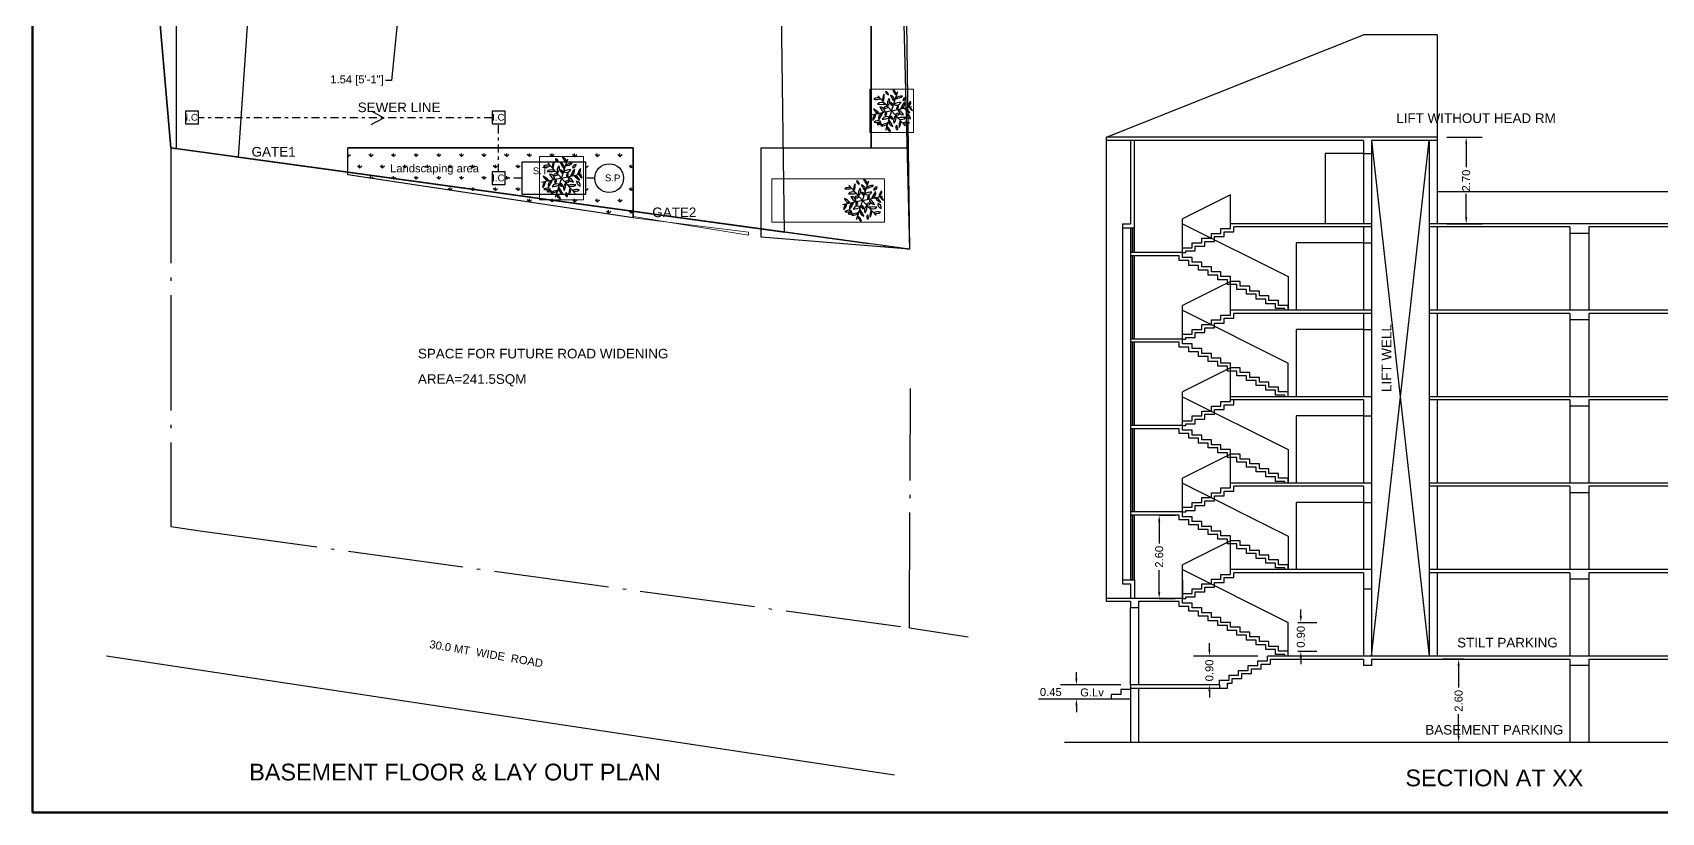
# Model space of a CAD drawing. Header units: metres. Extents: x 1218 to 1385, y 326 to 504.
# Drawn here: x 1217.9 to 1268.8, y 418.8 to 443.2 of the extents above; entities that cross this region are included whole.
import ezdxf

# ---------------------------------------------------------------- set-up
doc = ezdxf.new("R2010")
doc.units = ezdxf.units.M
doc.header["$MEASUREMENT"] = 0
for name, pattern in [('ACAD_ISO04W100', [30, 24, -3, 0, -3]), ('CONTINULUS', [0]), ('DASHDOT2', [0.5, 0.25, -0.125, 0, -0.125]), ('DASHED', [0])]:
    doc.linetypes.add(name, pattern=pattern)
for name, color, linetype, lineweight in [('BLK_1_FLR_-1_BLDG_FOOTPRINT', 1, 'DASHED', 9), ('BLK_1_STAIR_HEADROOM', 7, 'Continuous', 0), ('FUR', 32, 'Continuous', 15), ('PLANTATION_TREECOVER', 7, 'Continuous', 0), ('PLOT_BOUNDARY', 3, 'Continuous', 30), ('wall', 92, 'Continuous', 50), ('win', 40, 'Continuous', 20)]:
    doc.layers.add(name, color=color, linetype=linetype, lineweight=lineweight)
doc.layers.add('BLK_1_FLR_-1_STAIR_2_FLIGHT_1', color=7, linetype='Continuous', lineweight=0, true_color=0xffffff)
doc.layers.add('BLK_1_LVL_0_FRONT_SETBACK', color=2, linetype='Continuous', plot=False)
for name, color, linetype in [('BLK_1_PARAPET_HT', 3, 'Continuous'), ('BLK_1_PLANTATION_GREENSTRIP', 7, 'Continuous'), ('Boundary', 14, 'Continuous'), ('Legend', 7, 'Continuous'), ('ROAD', 253, 'Continuous'), ('Text', 7, 'Continuous'), ('TREE', 94, 'Continuous')]:
    doc.layers.add(name, color=color, linetype=linetype)
doc.styles.add('PreDCRFont', font='arial.ttf', dxfattribs={"height": 0.25})
doc.styles.add('style2', font='arial.ttf', dxfattribs={"height": 0.25})
doc.dimstyles.new('Copy of Standard2', dxfattribs={"dimtxt": 0.25, "dimasz": 0.2, "dimexe": 0.5, "dimexo": 0.3, "dimgap": 0.09, "dimtad": 0, "dimtoh": 1, "dimzin": 0, "dimdsep": 46, "dimtxsty": 'PreDCRFont', "dimcen": 0.025, "dimdle": 0.1, "dimadec": 0, "dimazin": 0, "dimtfac": 1, "dimtofl": 0, "dimtmove": 2, "dimatfit": 3, "dimfxl": 0.18, "dimtolj": 1, "dimtzin": 0, "dimarcsym": 0})
doc.dimstyles.get("Standard").update_dxf_attribs({"dimtxt": 0.25, "dimasz": 0.35, "dimexe": 0.35, "dimexo": 0.35, "dimgap": 0.09, "dimtad": 0, "dimtoh": 1, "dimzin": 0, "dimdsep": 46, "dimtxsty": 'style2', "dimcen": 0.09, "dimadec": 0, "dimazin": 0, "dimtfac": 1, "dimtofl": 0, "dimtmove": 1, "dimatfit": 3, "dimfxl": 0.18, "dimtolj": 1, "dimtzin": 0, "dimarcsym": 0})

# ---------------------------------------------------------------- blocks, each defined once
blk = doc.blocks.new('*D25')
at = {"layer": 'Defpoints', "color": 0, "linetype": 'Continuous', "transparency": 16777216}
for p in [(1261.76, 439.902), (1261.76, 437.202), (1262.667, 437.202)]:
    blk.add_point(p, dxfattribs=at)
at = {"layer": 'Text', "color": 0, "linetype": 'Continuous', "lineweight": -2, "transparency": 16777216}
for p, q in [((1262.06, 439.902), (1263.167, 439.902)), ((1262.667, 439.702), (1262.667, 438.968)), ((1262.667, 437.402), (1262.667, 438.136)), ((1262.06, 437.202), (1263.167, 437.202))]:
    blk.add_line(p, q, dxfattribs=at)
at = {"layer": 'Text', "color": 0, "linetype": 'Continuous', "transparency": 16777216}
for points in [[(1262.634, 439.702), (1262.7, 439.702), (1262.667, 439.902)], [(1262.634, 437.402), (1262.7, 437.402), (1262.667, 437.202)]]:
    blk.add_solid(points, dxfattribs=at)
at = {"layer": 'Text', "color": 0, "linetype": 'Continuous', "transparency": 16777216, "insert": (1262.667, 438.552), "char_height": 0.25, "attachment_point": 5, "rotation": 90, "style": 'PreDCRFont'}
blk.add_mtext('\\A1;2.70', dxfattribs=at)
blk = doc.blocks.new('*D38')
at = {"layer": 'Defpoints', "color": 0, "linetype": 'Continuous', "transparency": 16777216}
for p in [(1252.182, 422.802), (1250.493, 422.352), (1252.182, 422.352)]:
    blk.add_point(p, dxfattribs=at)
at = {"layer": 'Text', "color": 0, "linetype": 'Continuous', "lineweight": -2, "transparency": 16777216}
for p, q in [((1251.882, 422.802), (1249.993, 422.802)), ((1250.493, 423.002), (1250.493, 423.202)), ((1251.882, 422.352), (1249.993, 422.352)), ((1250.493, 422.152), (1250.493, 421.952))]:
    blk.add_line(p, q, dxfattribs=at)
at = {"layer": 'Text', "color": 0, "linetype": 'Continuous', "transparency": 16777216}
for points in [[(1250.46, 423.002), (1250.526, 423.002), (1250.493, 422.802)], [(1250.46, 422.152), (1250.526, 422.152), (1250.493, 422.352)]]:
    blk.add_solid(points, dxfattribs=at)
at = {"layer": 'Text', "color": 0, "linetype": 'Continuous', "transparency": 16777216, "insert": (1249.693, 422.577), "char_height": 0.25, "attachment_point": 5, "style": 'PreDCRFont'}
blk.add_mtext('\\A1;0.45', dxfattribs=at)
blk = doc.blocks.new('*D39')
at = {"layer": 'Defpoints', "color": 0, "linetype": 'Continuous', "transparency": 16777216}
for p in [(1254.647, 423.702), (1256.46, 423.702), (1254.96, 422.802)]:
    blk.add_point(p, dxfattribs=at)
at = {"layer": 'Text', "color": 0, "linetype": 'Continuous', "lineweight": -2, "transparency": 16777216}
for p, q in [((1254.647, 423.902), (1254.647, 424.102)), ((1256.16, 423.702), (1254.147, 423.702)), ((1254.66, 422.802), (1254.147, 422.802)), ((1254.647, 422.602), (1254.647, 422.402))]:
    blk.add_line(p, q, dxfattribs=at)
at = {"layer": 'Text', "color": 0, "linetype": 'Continuous', "transparency": 16777216}
for points in [[(1254.614, 423.902), (1254.681, 423.902), (1254.647, 423.702)], [(1254.614, 422.602), (1254.681, 422.602), (1254.647, 422.802)]]:
    blk.add_solid(points, dxfattribs=at)
at = {"layer": 'Text', "color": 0, "linetype": 'Continuous', "transparency": 16777216, "insert": (1254.647, 423.252), "char_height": 0.25, "attachment_point": 5, "rotation": 90, "style": 'PreDCRFont'}
blk.add_mtext('\\A1;0.90', dxfattribs=at)
blk = doc.blocks.new('*D131')
at = {"layer": 'BLK_1_FLR_-1_BLDG_FOOTPRINT', "color": 0, "linetype": 'CONTINULUS', "lineweight": -2, "ltscale": 0.05, "transparency": 16777216}
for p, q in [((1262.58, 423.602), (1261.93, 423.602)), ((1262.43, 423.402), (1262.43, 422.718)), ((1262.43, 421.202), (1262.43, 421.886)), ((1262.58, 421.002), (1261.93, 421.002))]:
    blk.add_line(p, q, dxfattribs=at)
at = {"layer": 'BLK_1_FLR_-1_BLDG_FOOTPRINT', "color": 0, "linetype": 'CONTINULUS', "ltscale": 0.05, "transparency": 16777216}
for points in [[(1262.397, 423.402), (1262.463, 423.402), (1262.43, 423.602)], [(1262.397, 421.202), (1262.463, 421.202), (1262.43, 421.002)]]:
    blk.add_solid(points, dxfattribs=at)
at = {"layer": 'Defpoints', "color": 0, "linetype": 'CONTINULUS', "ltscale": 0.05, "transparency": 16777216}
for p in [(1262.43, 423.602), (1262.906, 423.602), (1262.906, 421.002)]:
    blk.add_point(p, dxfattribs=at)
at = {"layer": 'BLK_1_FLR_-1_BLDG_FOOTPRINT', "color": 0, "linetype": 'CONTINULUS', "ltscale": 0.05, "transparency": 16777216, "insert": (1262.43, 422.302), "char_height": 0.25, "attachment_point": 5, "rotation": 90, "style": 'PreDCRFont'}
blk.add_mtext('\\A1;2.60', dxfattribs=at)
blk = doc.blocks.new('*D163')
at = {"layer": 'BLK_1_STAIR_HEADROOM', "color": 0, "linetype": 'Continuous', "lineweight": -2, "transparency": 16777216}
for p, q in [((1253.079, 428.102), (1253.579, 428.102)), ((1253.079, 427.902), (1253.079, 427.218)), ((1253.079, 425.702), (1253.079, 426.386)), ((1253.079, 425.502), (1253.579, 425.502))]:
    blk.add_line(p, q, dxfattribs=at)
at = {"layer": 'BLK_1_STAIR_HEADROOM', "color": 0, "linetype": 'Continuous', "transparency": 16777216}
for points in [[(1253.045, 427.902), (1253.112, 427.902), (1253.079, 428.102)], [(1253.045, 425.702), (1253.112, 425.702), (1253.079, 425.502)]]:
    blk.add_solid(points, dxfattribs=at)
at = {"layer": 'Defpoints', "color": 0, "linetype": 'Continuous', "transparency": 16777216}
for p in [(1252.819, 428.102), (1253.079, 428.102), (1252.819, 425.502)]:
    blk.add_point(p, dxfattribs=at)
at = {"layer": 'BLK_1_STAIR_HEADROOM', "color": 0, "linetype": 'Continuous', "transparency": 16777216, "insert": (1253.079, 426.802), "char_height": 0.25, "attachment_point": 5, "rotation": 90, "style": 'PreDCRFont'}
blk.add_mtext('\\A1;2.60', dxfattribs=at)
blk = doc.blocks.new('*D164')
at = {"layer": 'BLK_1_PARAPET_HT', "color": 0, "linetype": 'Continuous', "lineweight": -2, "transparency": 16777216}
for p, q in [((1257.502, 424.952), (1257.502, 425.152)), ((1257.407, 424.752), (1258.002, 424.752)), ((1257.407, 423.852), (1258.002, 423.852)), ((1257.502, 423.652), (1257.502, 423.452))]:
    blk.add_line(p, q, dxfattribs=at)
at = {"layer": 'BLK_1_PARAPET_HT', "color": 0, "linetype": 'Continuous', "transparency": 16777216}
for points in [[(1257.468, 424.952), (1257.535, 424.952), (1257.502, 424.752)], [(1257.468, 423.652), (1257.535, 423.652), (1257.502, 423.852)]]:
    blk.add_solid(points, dxfattribs=at)
at = {"layer": 'Defpoints', "color": 0, "linetype": 'Continuous', "transparency": 16777216}
for p in [(1257.107, 424.752), (1257.502, 424.752), (1257.107, 423.852)]:
    blk.add_point(p, dxfattribs=at)
at = {"layer": 'BLK_1_PARAPET_HT', "color": 0, "linetype": 'Continuous', "transparency": 16777216, "insert": (1257.502, 424.302), "char_height": 0.25, "attachment_point": 5, "rotation": 90, "style": 'PreDCRFont'}
blk.add_mtext('\\A1;0.90', dxfattribs=at)
blk = doc.blocks.new('*D170')
at = {"layer": 'BLK_1_FLR_-1_STAIR_2_FLIGHT_1', "color": 0, "lineweight": -2, "transparency": 16777216}
for p, q in [((1228.626, 445), (1228.626, 444.295)), ((1228.976, 444.645), (1229.818, 444.645)), ((1229.397, 444.645), (1229.096, 441.676)), ((1230.168, 445), (1230.168, 444.295)), ((1229.096, 441.676), (1228.916, 441.676))]:
    blk.add_line(p, q, dxfattribs=at)
at = {"layer": 'BLK_1_FLR_-1_STAIR_2_FLIGHT_1', "color": 0, "transparency": 16777216}
for points in [[(1228.976, 444.704), (1228.976, 444.587), (1228.626, 444.645)], [(1229.818, 444.704), (1229.818, 444.587), (1230.168, 444.645)]]:
    blk.add_solid(points, dxfattribs=at)
at = {"layer": 'Defpoints', "color": 0, "transparency": 16777216}
for p in [(1228.626, 445.35), (1230.168, 445.35), (1230.168, 444.645)]:
    blk.add_point(p, dxfattribs=at)
at = {"layer": 'BLK_1_FLR_-1_STAIR_2_FLIGHT_1', "color": 0, "transparency": 16777216, "insert": (1228.023, 441.676), "char_height": 0.25, "attachment_point": 5, "style": 'style2'}
blk.add_mtext('\\A1;1.54 [5\'-1"]', dxfattribs=at)
blk = doc.blocks.new('A$C6F0F3F3F')
at = {"layer": 'TREE'}
for points in [[(11.43, 11.79, 0), (3.61, 20.47, 0)], [(11.43, 11.79, 0), (15.03, 22.9, 0)], [(11.43, 11.79, 0), (0, 9.36, 0)], [(11.43, 11.79, 0), (7.82, 0.68, 0)], [(11.43, 11.79, 0), (22.85, 14.22, 0)], [(11.43, 11.79, 0), (19.25, 3.11, 0)]]:
    blk.add_polyline3d(points, dxfattribs=at)
for centre, radius, start, end in [((3.43, 16), 3.28, 59.75003, 132.04971), ((2.53, 26.11), 7.79, 260.38785, 289.06321), ((11.12, 18.41), 4.91, 143.35211, 190.99654), ((-1.26, 20.59), 8.47, 338.19701, 5.08663), ((9.76, 22.83), 1.77, 176.54268, 264.47225), ((7.67, 21.03), 1.93, 0.90767, 80.10727), ((15.09, 15.24), 6.23, 145.15265, 185.93482), ((7.19, 17.28), 3.18, 302.47293, 28.61454), ((27.78, 28.31), 18.68, 203.81129, 217.50029), ((9.89, 17.6), 3.27, 347.27018, 75.71881), ((19.33, 26.48), 7.79, 200.38785, 229.06321), ((11.02, 20.65), 3.28, 359.75003, 72.04971), ((17.01, 15.37), 4.91, 83.35211, 130.99654), ((12.71, 27.17), 8.47, 278.19701, 305.08663), ((17.97, 19.6), 1.81, 262.86392, 358.57818), ((19.84, 17.43), 2.13, 91.70154, 169.74057), ((3.95, 7.01), 3.28, 119.75003, 192.04971), ((-5.26, 11.29), 7.79, 320.38785, 349.06321), ((-2.54, 5.21), 8.47, 38.19701, 65.08663), ((5.54, 14.84), 4.91, 203.35211, 250.99654), ((5.62, 13.36), 3.27, 47.27018, 135.71881), ((5.3, 34.22), 18.68, 263.81129, 277.50029), ((7.16, 7.55), 3.27, 107.27018, 195.71881), ((-11.06, 17.69), 18.68, 323.81129, 337.50029), ((4.56, 10.87), 3.18, 2.47293, 88.61454), ((10.27, 16.69), 6.23, 205.15265, 245.93482), ((8.46, 12.36), 1.93, 60.90767, 140.10727), ((7.95, 15.07), 1.77, 236.54268, 324.47225), ((9.45, 9.5), 1.93, 120.90767, 200.10727), ((6.85, 10.42), 1.77, 296.54268, 24.47225), ((12.53, 16.44), 1.77, 176.54268, 264.47225), ((10.44, 14.65), 1.93, 0.90767, 80.10727), ((16.25, 10.34), 6.23, 85.15265, 125.93482), ((14.06, 18.2), 3.18, 242.47293, 328.61454), ((14.9, 8.51), 1.77, 56.54268, 144.47225), ((14.4, 11.22), 1.93, 240.90767, 320.10727), ((16.01, 13.16), 1.77, 116.54268, 204.47225), ((13.41, 14.08), 1.93, 300.90767, 20.10727), ((12.58, 6.89), 6.23, 25.15265, 65.93482), ((18.29, 12.71), 3.18, 182.47293, 268.61454), ((15.69, 16.03), 3.27, 287.27018, 15.71881), ((33.91, 5.89), 18.68, 143.81129, 157.50029), ((25.39, 18.37), 8.47, 218.19701, 245.08663), ((17.32, 8.74), 4.91, 23.35211, 70.99654), ((19.55, 7.58), 2.59, 350.70899, 79.10644), ((23.1, 10.05), 3.05, 178.65709, 251.15834), ((28.28, 12.33), 7.79, 140.38785, 169.06321), ((19.07, 16.61), 3.28, 299.75003, 12.04971), ((24.57, 14.82), 3.16, 196.02384, 246.01087), ((20.58, 11.34), 2.77, 12.22333, 69.81138), ((3.55, 2.89), 3.28, 59.75003, 132.04971), ((2.66, 13), 7.79, 260.38785, 289.06321), ((4.95, 1.52), 3.16, 76.02384, 126.01087), ((3.94, 6.72), 2.77, 252.22333, 309.81138), ((10.14, -3.59), 8.47, 98.19701, 125.08663), ((5.84, 8.21), 4.91, 263.35211, 310.99654), ((8.79, 5.38), 3.18, 62.47293, 148.61454), ((6.61, 13.24), 6.23, 265.15265, 305.93482), ((11.84, 3.12), 3.28, 179.75003, 252.04971), ((3.53, -2.71), 7.79, 20.38785, 49.06321), ((12.97, 5.98), 3.27, 167.27018, 255.71881), ((-4.93, -4.73), 18.68, 23.81129, 37.50029), ((10.32, 7.14), 1.77, 356.54268, 84.47225), ((12.42, 8.93), 1.93, 180.90767, 260.10727), ((15.66, 6.3), 3.18, 122.47293, 208.61454), ((7.76, 8.34), 6.23, 325.15265, 5.93482), ((15.58, 2.45), 1.81, 142.86392, 238.57818), ((12.76, 1.91), 2.13, 331.70154, 49.74057), ((17.23, 10.22), 3.27, 227.27018, 315.71881), ((17.56, -10.64), 18.68, 83.81129, 97.50029), ((24.11, 2.99), 8.47, 158.19701, 185.08663), ((11.73, 5.17), 4.91, 323.35211, 10.99654), ((19.43, 7.58), 3.28, 239.75003, 312.04971), ((20.32, -2.53), 7.79, 80.38785, 109.06321)]:
    blk.add_arc(centre, radius, start, end, dxfattribs=at)

msp = doc.modelspace()

# ---------------------------------------------------------------- hatches: boundary and pattern name
at = {"layer": 'Text', "linetype": 'Continuous'}
h = msp.add_hatch(dxfattribs=at)
h.set_pattern_fill('GRASS', color=256, scale=0.5)
h.set_pattern_definition([(90, (55.36685, -1.9331), (-0.35355339, 0.35355339), [0.09375, -0.61335678]), (45, (55.36685, -1.9331), (-0.3535534, 0.3535534), [0.09375, -0.40625]), (135, (55.36685, -1.9331), (-0.3535534, -0.3535534), [0.09375, -0.40625])])
h.paths.add_polyline_path([(1236.6482, 439.5701), (1232.4472, 439.5701), (1232.4472, 438.8267), (1232.6472, 438.8267), (1232.6472, 438.6267), (1233.1703, 438.6267), (1233.1703, 439.1267), (1235.1703, 439.1267), (1235.1703, 438.6267), (1235.45, 438.6267, -1), (1236.35, 438.6267, -1), (1235.45, 438.6267), (1235.1703, 438.6267), (1235.1703, 438.1267), (1233.1703, 438.1267), (1233.1703, 438.6267), (1232.6472, 438.6267), (1232.6472, 438.4267), (1232.2472, 438.4267), (1232.2472, 438.8267), (1232.4472, 438.8267), (1232.4472, 439.5701), (1227.7334, 439.5701), (1227.7334, 438.7341), (1236.6482, 437.3862)])

# ---------------------------------------------------------------- linework, layer by layer
at = {"layer": 'BLK_1_LVL_0_FRONT_SETBACK', "color": 2}
msp.add_lwpolyline([(1241.2658, 445.3496), (1224.7261, 445.3496), (1224.308, 439.2817), (1241.3786, 436.9416)], close=True, dxfattribs=at)
at = {"layer": 'BLK_1_PLANTATION_GREENSTRIP', "linetype": 'CONTINULUS', "ltscale": 0.05}
for points in [[(1241.4051, 469.7945), (1241.4051, 470.7016), (1219.8469, 469.2412), (1221.7086, 445.3479), (1222.2041, 439.5701), (1222.3845, 439.5429), (1222.3845, 467.6898), (1227.9338, 468.3764), (1227.9338, 469.2476), (1234.8867, 469.2476), (1241.4051, 469.7945)], [(1244.0784, 468.7016), (1244.4688, 468.7016), (1245.2828, 436.4064), (1240.6482, 436.7815), (1240.6482, 439.5701), (1244.0784, 439.5701), (1244.0784, 468.7016)], [(1227.7334, 438.7341), (1227.7334, 439.5701), (1236.6482, 439.5701), (1236.6482, 437.3862), (1227.7334, 438.7341)]]:
    msp.add_lwpolyline(points, close=True, dxfattribs=at)
at = {"layer": 'Boundary', "linetype": 'ACAD_ISO04W100', "ltscale": 0.15}
for p, q in [((1222.2041, 439.5701), (1245.2828, 436.4064)), ((1222.2041, 439.5701), (1222.2041, 427.7473)), ((1245.2755, 424.5847), (1245.3138, 432.0608)), ((1223.1991, 427.5968), (1245.2755, 424.5847))]:
    msp.add_line(p, q, dxfattribs=at)
at = {"layer": 'PLANTATION_TREECOVER', "color": 3, "ltscale": 0.5}
for points in [[(1244.0356, 441.4055), (1245.4084, 441.4055), (1245.4084, 440.049), (1244.0356, 440.049)], [(1240.9745, 438.6098), (1244.5014, 438.6098), (1244.5014, 437.2533), (1240.9745, 437.2533)]]:
    msp.add_lwpolyline(points, close=True, dxfattribs=at)
at = {"layer": 'PLANTATION_TREECOVER', "color": 1, "ltscale": 0.5}
msp.add_lwpolyline([(1233.7232, 439.305), (1235.096, 439.305), (1235.096, 437.9484), (1233.7232, 437.9484)], close=True, dxfattribs=at)
at = {"layer": 'PLOT_BOUNDARY', "linetype": 'CONTINULUS', "ltscale": 0.05}
msp.add_lwpolyline([(1219.8469, 469.2412), (1240.6802, 470.8807), (1244.4051, 471.0776), (1244.4977, 468.7016), (1244.5921, 466.2826), (1245.039, 454.5225), (1245.2828, 436.4064), (1222.2041, 439.5701), (1221.7086, 445.3479), (1219.8469, 469.2412)], close=True, dxfattribs=at)
at = {"layer": 'ROAD', "linetype": 'DASHDOT2'}
for p, q in [((1232.2472, 440.5136), (1223.07, 440.5136)), ((1232.4472, 438.8267), (1232.4472, 440.3202)), ((1233.1703, 438.6267), (1232.6472, 438.6267))]:
    msp.add_line(p, q, dxfattribs=at)
at = {"layer": 'ROAD', "ltscale": 0.15}
for p, q in [((1222.2041, 427.7473), (1223.1991, 427.5968)), ((1245.2755, 424.5847), (1247.1153, 424.3065)), ((1220.2005, 423.7108), (1244.8121, 419.9896))]:
    msp.add_line(p, q, dxfattribs=at)
at = {"layer": 'Text', "linetype": 'Continuous'}
for p, q in [((1244.0784, 468.7016), (1244.0784, 439.5701)), ((1222.3845, 439.5429), (1222.3845, 467.6898)), ((1251.4318, 439.9021), (1259.4603, 443.1036)), ((1261.7603, 443.1036), (1259.4603, 443.1036)), ((1261.7603, 443.1036), (1261.7603, 437.2021)), ((1227.7334, 438.7341), (1227.7334, 439.5701)), ((1236.6482, 439.5701), (1227.7334, 439.5701)), ((1236.6482, 437.3862), (1236.6482, 439.5701)), ((1240.6482, 439.5701), (1245.2593, 439.5701)), ((1240.6482, 436.7815), (1240.6482, 439.5701)), ((1261.7603, 439.9021), (1251.4318, 439.9021)), ((1251.4318, 425.4021), (1251.4318, 439.9021)), ((1259.4603, 439.8021), (1251.4318, 439.8021)), ((1252.1818, 439.8021), (1252.1818, 437.2021)), ((1252.3068, 436.3021), (1252.3068, 439.8021)), ((1259.4603, 439.8021), (1259.4603, 437.2021)), ((1259.7103, 439.8021), (1259.7103, 423.7021)), ((1261.7603, 439.8021), (1259.7103, 439.8021)), ((1259.7103, 439.8021), (1261.5103, 423.7021)), ((1259.7103, 423.7021), (1261.5103, 439.8021)), ((1261.5103, 439.8021), (1261.5103, 423.7021)), ((1258.2603, 439.4021), (1258.2603, 437.2021)), ((1259.4603, 439.4021), (1258.2603, 439.4021)), ((1259.4603, 439.4021), (1259.7103, 439.4021)), ((1255.3068, 438.1021), (1253.8068, 437.3521)), ((1255.3068, 437.2021), (1255.3068, 438.1021)), ((1272.8648, 438.2021), (1261.7603, 438.2021)), ((1251.9318, 437.2021), (1251.9318, 437.0771)), ((1251.9318, 437.2021), (1252.1818, 437.2021)), ((1251.9318, 437.2021), (1251.9318, 426.0771)), ((1251.9318, 437.0771), (1252.3068, 437.0771)), ((1252.1818, 437.0771), (1252.1818, 426.0771)), ((1252.2318, 437.0771), (1252.2318, 436.3021)), ((1252.2568, 436.3021), (1252.2568, 437.0771)), ((1253.8068, 436.4521), (1253.8068, 437.3521)), ((1253.8068, 436.3021), (1253.8068, 437.2021)), ((1253.8068, 437.2021), (1257.1103, 435.5503)), ((1259.7103, 437.2021), (1255.3068, 437.2021)), ((1259.7103, 437.1021), (1255.4068, 437.1021)), ((1259.4603, 437.1021), (1259.4603, 434.5021)), ((1273.1148, 437.2021), (1261.5103, 437.2021)), ((1265.9018, 437.1021), (1261.5103, 437.1021)), ((1261.7603, 437.1021), (1261.7603, 434.5021)), ((1265.9018, 437.1021), (1265.9018, 434.5021)), ((1266.5018, 437.1021), (1266.5018, 434.5021)), ((1272.8648, 437.1021), (1266.5018, 437.1021)), ((1259.4603, 436.6021), (1257.3603, 436.6021)), ((1257.3603, 436.6021), (1257.3603, 434.5021)), ((1259.4603, 436.6021), (1259.7103, 436.6021)), ((1266.5018, 436.9021), (1265.9018, 436.9021)), ((1252.2318, 436.2021), (1252.2318, 433.6021)), ((1252.2568, 433.6021), (1252.2568, 436.2021)), ((1252.3068, 433.6021), (1252.3068, 436.2021)), ((1257.1103, 435.5503), (1257.1103, 434.5021)), ((1255.3068, 435.4021), (1253.8068, 434.6521)), ((1255.3068, 434.5021), (1255.3068, 435.4021)), ((1253.8068, 433.7521), (1253.8068, 434.6521)), ((1253.8068, 433.6021), (1253.8068, 434.5021)), ((1253.8068, 434.5021), (1257.1068, 432.8521)), ((1259.7103, 434.5021), (1255.3068, 434.5021)), ((1273.1148, 434.5021), (1261.5103, 434.5021)), ((1259.7103, 434.4021), (1255.4068, 434.4021)), ((1259.4603, 434.4021), (1259.4603, 431.8021)), ((1265.9018, 434.4021), (1261.5103, 434.4021)), ((1261.7603, 434.4021), (1261.7603, 431.8021)), ((1265.9018, 434.4021), (1265.9018, 431.8021)), ((1266.5018, 434.2021), (1265.9018, 434.2021)), ((1266.5018, 434.4021), (1266.5018, 431.8021)), ((1272.8648, 434.4021), (1266.5018, 434.4021)), ((1252.2318, 433.5021), (1252.2318, 430.9021)), ((1252.2568, 430.9021), (1252.2568, 433.5021)), ((1252.3068, 430.9021), (1252.3068, 433.5021)), ((1259.4603, 433.9021), (1257.3603, 433.9021)), ((1257.3603, 433.9021), (1257.3603, 431.8021)), ((1259.4603, 433.9021), (1259.7103, 433.9021)), ((1255.3068, 432.7021), (1253.8068, 431.9521)), ((1255.3068, 431.8021), (1255.3068, 432.7021)), ((1257.1068, 431.9521), (1257.1068, 432.8521)), ((1253.8068, 431.0521), (1253.8068, 431.9521)), ((1253.8068, 431.8021), (1257.1103, 430.1503)), ((1259.7103, 431.8021), (1255.3068, 431.8021)), ((1259.4603, 431.7021), (1255.3068, 431.7021)), ((1259.4603, 431.7021), (1259.4603, 429.1021)), ((1273.1148, 431.8021), (1261.5103, 431.8021)), ((1265.9018, 431.7021), (1261.5103, 431.7021)), ((1261.7603, 431.7021), (1261.7603, 429.1021)), ((1265.9018, 431.7021), (1265.9018, 429.1021)), ((1266.5018, 431.5021), (1265.9018, 431.5021)), ((1266.5018, 431.7021), (1266.5018, 429.1021)), ((1272.8648, 431.7021), (1266.5018, 431.7021)), ((1259.4603, 431.2021), (1257.3603, 431.2021)), ((1257.3603, 431.2021), (1257.3603, 429.1021)), ((1259.4603, 431.2021), (1259.7103, 431.2021)), ((1252.2318, 430.8021), (1252.2318, 428.2021)), ((1252.2568, 428.2021), (1252.2568, 430.8021)), ((1252.3068, 428.2021), (1252.3068, 430.8021)), ((1255.3068, 430.0021), (1253.8068, 429.2521)), ((1255.3068, 429.1021), (1255.3068, 430.0021)), ((1257.1103, 430.1503), (1257.1103, 429.1021)), ((1253.8068, 428.3521), (1253.8068, 429.2521)), ((1253.8068, 428.2021), (1253.8068, 429.1021)), ((1253.8068, 429.1021), (1257.1103, 427.4503)), ((1259.7103, 429.1021), (1255.3068, 429.1021)), ((1259.4603, 429.0021), (1255.4068, 429.0021)), ((1259.4603, 429.0021), (1259.4603, 426.4021)), ((1273.1148, 429.1021), (1261.5103, 429.1021)), ((1265.9018, 429.0021), (1261.5103, 429.0021)), ((1261.7603, 429.0021), (1261.7603, 426.4021)), ((1265.9018, 429.0021), (1265.9018, 426.4021)), ((1266.5018, 429.0021), (1266.5018, 426.4021)), ((1272.8648, 429.0021), (1266.5018, 429.0021)), ((1259.4603, 428.5021), (1257.3603, 428.5021)), ((1257.3603, 428.5021), (1257.3603, 426.4021)), ((1259.4603, 428.5021), (1259.7103, 428.5021)), ((1266.5018, 428.8021), (1265.9018, 428.8021)), ((1252.2318, 428.1021), (1252.2318, 426.0771)), ((1252.2568, 426.0771), (1252.2568, 428.1021)), ((1252.3068, 426.0771), (1252.3068, 428.1021)), ((1257.1103, 427.4503), (1257.1103, 426.4021)), ((1255.3068, 427.3021), (1253.8068, 426.5521)), ((1255.3068, 426.4021), (1255.3068, 427.3021)), ((1253.8068, 425.6521), (1253.8068, 426.5521)), ((1253.8068, 425.5021), (1253.8068, 426.4021)), ((1253.8068, 426.4021), (1257.1068, 424.7521)), ((1259.7103, 426.4021), (1255.3068, 426.4021)), ((1273.1148, 426.4021), (1261.5103, 426.4021)), ((1251.9318, 426.0771), (1251.9318, 425.9521)), ((1251.9318, 426.0771), (1252.3068, 426.0771)), ((1251.9318, 425.9521), (1252.1818, 425.9521)), ((1252.1818, 425.9521), (1252.1818, 425.5021)), ((1252.3068, 426.0771), (1252.3068, 425.5021)), ((1253.8068, 426.0771), (1253.8068, 425.5021)), ((1259.4603, 426.3021), (1255.4068, 426.3021)), ((1259.4603, 426.3021), (1259.4603, 423.7021)), ((1265.9018, 426.3021), (1261.5103, 426.3021)), ((1261.7603, 426.3021), (1261.7603, 423.7021)), ((1265.9018, 426.3021), (1265.9018, 423.7021)), ((1266.5018, 426.1021), (1265.9018, 426.1021)), ((1266.5018, 426.3021), (1266.5018, 423.7021)), ((1272.8648, 426.3021), (1266.5018, 426.3021)), ((1252.1818, 425.5021), (1251.4318, 425.5021)), ((1252.1818, 425.4021), (1252.1818, 425.2021)), ((1252.4318, 425.4021), (1252.4318, 425.2021)), ((1259.4603, 425.8021), (1259.7103, 425.8021)), ((1252.4318, 425.2021), (1252.1818, 425.2021)), ((1252.1818, 422.8021), (1252.1818, 425.2021)), ((1252.4318, 425.2021), (1252.4318, 422.8021)), ((1257.1068, 423.8521), (1257.1068, 424.7521)), ((1273.1148, 423.7021), (1256.4598, 423.7021)), ((1259.4603, 423.6021), (1259.4603, 423.4021)), ((1259.7103, 423.4021), (1259.4603, 423.4021)), ((1259.7103, 423.6021), (1259.7103, 423.4021)), ((1265.9018, 423.6021), (1265.9018, 421.0021)), ((1266.5018, 423.4021), (1265.9018, 423.4021)), ((1266.5018, 423.6021), (1266.5018, 421.0021)), ((1254.9598, 422.8021), (1252.1818, 422.8021)), ((1252.1818, 422.8021), (1252.1818, 422.6521)), ((1252.1818, 422.8021), (1252.1818, 421.0021)), ((1254.9598, 422.8021), (1254.9598, 422.7021)), ((1255.2098, 422.8521), (1255.2098, 422.8021)), ((1252.1818, 422.3521), (1249.3089, 422.3521)), ((1251.8818, 422.5021), (1251.5818, 422.5021)), ((1251.5818, 422.5021), (1251.5818, 422.3521)), ((1252.1818, 422.6521), (1251.8818, 422.6521)), ((1251.8818, 422.6521), (1251.8818, 422.5021)), ((1252.4318, 422.7021), (1252.4318, 421.0021)), ((1252.1818, 421.0021), (1250.1163, 421.0021)), ((1273.1148, 421.0021), (1252.1818, 421.0021))]:
    msp.add_line(p, q, dxfattribs=at)
at = {"layer": 'Text', "color": 252, "linetype": 'DASHDOT2', "true_color": 0x939598}
msp.add_line((1235.45, 438.6267), (1235.1703, 438.6267), dxfattribs=at)
at = {"layer": 'Text', "linetype": 'Continuous'}
for points in [[(1222.67, 440.3202), (1223.07, 440.3202), (1223.07, 440.7202), (1222.67, 440.7202)], [(1232.2472, 440.3202), (1232.6472, 440.3202), (1232.6472, 440.7202), (1232.2472, 440.7202)], [(1233.1703, 439.1267), (1233.1703, 438.1267), (1235.1703, 438.1267), (1235.1703, 439.1267)], [(1232.2472, 438.4267), (1232.6472, 438.4267), (1232.6472, 438.8267), (1232.2472, 438.8267)]]:
    msp.add_lwpolyline(points, close=True, dxfattribs=at)
for points in [[(1228.4672, 440.7281), (1228.8615, 440.5136)], [(1228.4672, 440.2991), (1228.8615, 440.5136)], [(1253.8068, 436.3021), (1253.8068, 436.4521), (1254.1068, 436.4521), (1254.1068, 436.6021), (1254.4068, 436.6021), (1254.4068, 436.7521), (1254.7068, 436.7521), (1254.7068, 436.9021), (1255.0068, 436.9021), (1255.0068, 437.0521), (1255.3068, 437.0521), (1255.3068, 437.2021)], [(1253.8068, 436.3021), (1253.9068, 436.3021), (1253.9068, 436.3521), (1254.2068, 436.3521), (1254.2068, 436.5021), (1254.5068, 436.5021), (1254.5068, 436.6521), (1254.8068, 436.6521), (1254.8068, 436.8021), (1255.1068, 436.8021), (1255.1068, 436.9521), (1255.4068, 436.9521), (1255.4068, 437.1021)], [(1257.1068, 434.5021), (1257.1068, 434.6521), (1256.8068, 434.6521), (1256.8068, 434.8021), (1256.5068, 434.8021), (1256.5068, 434.9521), (1256.2068, 434.9521), (1256.2068, 435.1021), (1255.9068, 435.1021), (1255.9068, 435.2521), (1255.6068, 435.2521), (1255.6068, 435.4021), (1255.3068, 435.4021), (1255.3068, 435.5521), (1255.0068, 435.5521), (1255.0068, 435.7021), (1254.7068, 435.7021), (1254.7068, 435.8521), (1254.4068, 435.8521), (1254.4068, 436.0021), (1254.1068, 436.0021), (1254.1068, 436.1521), (1253.8068, 436.1521), (1253.8068, 436.3021), (1252.1818, 436.3021)], [(1257.1068, 434.5021), (1257.0068, 434.5021), (1257.0068, 434.5521), (1256.7068, 434.5521), (1256.7068, 434.7021), (1256.4068, 434.7021), (1256.4068, 434.8521), (1256.1068, 434.8521), (1256.1068, 435.0021), (1255.8068, 435.0021), (1255.8068, 435.1521), (1255.5068, 435.1521), (1255.5068, 435.3021), (1255.2068, 435.3021), (1255.2068, 435.4521), (1254.9068, 435.4521), (1254.9068, 435.6021), (1254.6068, 435.6021), (1254.6068, 435.7521), (1254.3068, 435.7521), (1254.3068, 435.9021), (1254.0068, 435.9021), (1254.0068, 436.0521), (1253.7068, 436.0521), (1253.7068, 436.2021), (1252.1818, 436.2021)], [(1253.8068, 433.6021), (1253.8068, 433.7521), (1254.1068, 433.7521), (1254.1068, 433.9021), (1254.4068, 433.9021), (1254.4068, 434.0521), (1254.7068, 434.0521), (1254.7068, 434.2021), (1255.0068, 434.2021), (1255.0068, 434.3521), (1255.3068, 434.3521), (1255.3068, 434.5021)], [(1253.8068, 433.6021), (1253.9068, 433.6021), (1253.9068, 433.6521), (1254.2068, 433.6521), (1254.2068, 433.8021), (1254.5068, 433.8021), (1254.5068, 433.9521), (1254.8068, 433.9521), (1254.8068, 434.1021), (1255.1068, 434.1021), (1255.1068, 434.2521), (1255.4068, 434.2521), (1255.4068, 434.4021)], [(1257.1068, 431.8021), (1257.1068, 431.9521), (1256.8068, 431.9521), (1256.8068, 432.1021), (1256.5068, 432.1021), (1256.5068, 432.2521), (1256.2068, 432.2521), (1256.2068, 432.4021), (1255.9068, 432.4021), (1255.9068, 432.5521), (1255.6068, 432.5521), (1255.6068, 432.7021), (1255.3068, 432.7021), (1255.3068, 432.8521), (1255.0068, 432.8521), (1255.0068, 433.0021), (1254.7068, 433.0021), (1254.7068, 433.1521), (1254.4068, 433.1521), (1254.4068, 433.3021), (1254.1068, 433.3021), (1254.1068, 433.4521), (1253.8068, 433.4521), (1253.8068, 433.6021), (1252.1818, 433.6021)], [(1257.1068, 431.8021), (1257.0068, 431.8021), (1257.0068, 431.8521), (1256.7068, 431.8521), (1256.7068, 432.0021), (1256.4068, 432.0021), (1256.4068, 432.1521), (1256.1068, 432.1521), (1256.1068, 432.3021), (1255.8068, 432.3021), (1255.8068, 432.4521), (1255.5068, 432.4521), (1255.5068, 432.6021), (1255.2068, 432.6021), (1255.2068, 432.7521), (1254.9068, 432.7521), (1254.9068, 432.9021), (1254.6068, 432.9021), (1254.6068, 433.0521), (1254.3068, 433.0521), (1254.3068, 433.2021), (1254.0068, 433.2021), (1254.0068, 433.3521), (1253.7068, 433.3521), (1253.7068, 433.5021), (1252.1818, 433.5021)], [(1253.8068, 430.9021), (1253.8068, 431.0521), (1254.1068, 431.0521), (1254.1068, 431.2021), (1254.4068, 431.2021), (1254.4068, 431.3521), (1254.7068, 431.3521), (1254.7068, 431.5021), (1255.0068, 431.5021), (1255.0068, 431.6521), (1255.3068, 431.6521), (1255.3068, 431.8021)], [(1253.8068, 430.9021), (1253.9068, 430.9021), (1253.9068, 430.9521), (1254.2068, 430.9521), (1254.2068, 431.1021), (1254.5068, 431.1021), (1254.5068, 431.2521), (1254.8068, 431.2521), (1254.8068, 431.4021), (1255.1068, 431.4021), (1255.1068, 431.5521), (1255.4068, 431.5521), (1255.4068, 431.7021)], [(1257.1068, 429.1021), (1257.1068, 429.2521), (1256.8068, 429.2521), (1256.8068, 429.4021), (1256.5068, 429.4021), (1256.5068, 429.5521), (1256.2068, 429.5521), (1256.2068, 429.7021), (1255.9068, 429.7021), (1255.9068, 429.8521), (1255.6068, 429.8521), (1255.6068, 430.0021), (1255.3068, 430.0021), (1255.3068, 430.1521), (1255.0068, 430.1521), (1255.0068, 430.3021), (1254.7068, 430.3021), (1254.7068, 430.4521), (1254.4068, 430.4521), (1254.4068, 430.6021), (1254.1068, 430.6021), (1254.1068, 430.7521), (1253.8068, 430.7521), (1253.8068, 430.9021), (1252.1818, 430.9021)], [(1257.1068, 429.1021), (1257.0068, 429.1021), (1257.0068, 429.1521), (1256.7068, 429.1521), (1256.7068, 429.3021), (1256.4068, 429.3021), (1256.4068, 429.4521), (1256.1068, 429.4521), (1256.1068, 429.6021), (1255.8068, 429.6021), (1255.8068, 429.7521), (1255.5068, 429.7521), (1255.5068, 429.9021), (1255.2068, 429.9021), (1255.2068, 430.0521), (1254.9068, 430.0521), (1254.9068, 430.2021), (1254.6068, 430.2021), (1254.6068, 430.3521), (1254.3068, 430.3521), (1254.3068, 430.5021), (1254.0068, 430.5021), (1254.0068, 430.6521), (1253.7068, 430.6521), (1253.7068, 430.8021), (1252.1818, 430.8021)], [(1253.8068, 428.2021), (1253.8068, 428.3521), (1254.1068, 428.3521), (1254.1068, 428.5021), (1254.4068, 428.5021), (1254.4068, 428.6521), (1254.7068, 428.6521), (1254.7068, 428.8021), (1255.0068, 428.8021), (1255.0068, 428.9521), (1255.3068, 428.9521), (1255.3068, 429.1021)], [(1253.8068, 428.2021), (1253.9068, 428.2021), (1253.9068, 428.2521), (1254.2068, 428.2521), (1254.2068, 428.4021), (1254.5068, 428.4021), (1254.5068, 428.5521), (1254.8068, 428.5521), (1254.8068, 428.7021), (1255.1068, 428.7021), (1255.1068, 428.8521), (1255.4068, 428.8521), (1255.4068, 429.0021)], [(1257.1068, 426.4021), (1257.1068, 426.5521), (1256.8068, 426.5521), (1256.8068, 426.7021), (1256.5068, 426.7021), (1256.5068, 426.8521), (1256.2068, 426.8521), (1256.2068, 427.0021), (1255.9068, 427.0021), (1255.9068, 427.1521), (1255.6068, 427.1521), (1255.6068, 427.3021), (1255.3068, 427.3021), (1255.3068, 427.4521), (1255.0068, 427.4521), (1255.0068, 427.6021), (1254.7068, 427.6021), (1254.7068, 427.7521), (1254.4068, 427.7521), (1254.4068, 427.9021), (1254.1068, 427.9021), (1254.1068, 428.0521), (1253.8068, 428.0521), (1253.8068, 428.2021), (1252.1818, 428.2021)], [(1257.1068, 426.4021), (1257.0068, 426.4021), (1257.0068, 426.4521), (1256.7068, 426.4521), (1256.7068, 426.6021), (1256.4068, 426.6021), (1256.4068, 426.7521), (1256.1068, 426.7521), (1256.1068, 426.9021), (1255.8068, 426.9021), (1255.8068, 427.0521), (1255.5068, 427.0521), (1255.5068, 427.2021), (1255.2068, 427.2021), (1255.2068, 427.3521), (1254.9068, 427.3521), (1254.9068, 427.5021), (1254.6068, 427.5021), (1254.6068, 427.6521), (1254.3068, 427.6521), (1254.3068, 427.8021), (1254.0068, 427.8021), (1254.0068, 427.9521), (1253.7068, 427.9521), (1253.7068, 428.1021), (1252.1818, 428.1021)], [(1253.8068, 425.5021), (1253.8068, 425.6521), (1254.1068, 425.6521), (1254.1068, 425.8021), (1254.4068, 425.8021), (1254.4068, 425.9521), (1254.7068, 425.9521), (1254.7068, 426.1021), (1255.0068, 426.1021), (1255.0068, 426.2521), (1255.3068, 426.2521), (1255.3068, 426.4021)], [(1253.8068, 425.5021), (1253.9068, 425.5021), (1253.9068, 425.5521), (1254.2068, 425.5521), (1254.2068, 425.7021), (1254.5068, 425.7021), (1254.5068, 425.8521), (1254.8068, 425.8521), (1254.8068, 426.0021), (1255.1068, 426.0021), (1255.1068, 426.1521), (1255.4068, 426.1521), (1255.4068, 426.3021)], [(1252.1818, 425.4021), (1251.4318, 425.4021)], [(1257.1068, 423.7021), (1257.1068, 423.8521), (1256.8068, 423.8521), (1256.8068, 424.0021), (1256.5068, 424.0021), (1256.5068, 424.1521), (1256.2068, 424.1521), (1256.2068, 424.3021), (1255.9068, 424.3021), (1255.9068, 424.4521), (1255.6068, 424.4521), (1255.6068, 424.6021), (1255.3068, 424.6021), (1255.3068, 424.7521), (1255.0068, 424.7521), (1255.0068, 424.9021), (1254.7068, 424.9021), (1254.7068, 425.0521), (1254.4068, 425.0521), (1254.4068, 425.2021), (1254.1068, 425.2021), (1254.1068, 425.3521), (1253.8068, 425.3521), (1253.8068, 425.5021), (1251.8818, 425.5021)], [(1252.1818, 425.4021), (1252.1318, 425.4021)], [(1257.1068, 423.7021), (1257.0068, 423.7021), (1257.0068, 423.7521), (1256.7068, 423.7521), (1256.7068, 423.9021), (1256.4068, 423.9021), (1256.4068, 424.0521), (1256.1068, 424.0521), (1256.1068, 424.2021), (1255.8068, 424.2021), (1255.8068, 424.3521), (1255.5068, 424.3521), (1255.5068, 424.5021), (1255.2068, 424.5021), (1255.2068, 424.6521), (1254.9068, 424.6521), (1254.9068, 424.8021), (1254.6068, 424.8021), (1254.6068, 424.9521), (1254.3068, 424.9521), (1254.3068, 425.1021), (1254.0068, 425.1021), (1254.0068, 425.2521), (1253.7068, 425.2521), (1253.7068, 425.4021), (1252.4318, 425.4021)], [(1252.1818, 422.7021), (1255.2098, 422.7021), (1255.2098, 422.8521), (1255.3598, 422.8521), (1255.3598, 423.0021), (1255.6598, 423.0021), (1255.6598, 423.1521), (1255.9598, 423.1521), (1255.9598, 423.3021), (1256.2598, 423.3021), (1256.2598, 423.4521), (1256.5598, 423.4521), (1256.5598, 423.6021), (1259.4603, 423.6021)], [(1254.9598, 422.8021), (1254.9598, 422.9521), (1255.2598, 422.9521), (1255.2598, 423.1021), (1255.5598, 423.1021), (1255.5598, 423.2521), (1255.8598, 423.2521), (1255.8598, 423.4021), (1256.1598, 423.4021), (1256.1598, 423.5521), (1256.4598, 423.5521), (1256.4598, 423.7021)], [(1259.7103, 423.6021), (1265.9018, 423.6021)], [(1266.5018, 423.6021), (1272.8648, 423.6021)]]:
    msp.add_lwpolyline(points, dxfattribs=at)
msp.add_circle((1235.9, 438.6267), 0.45, dxfattribs=at)
at = {"layer": 'wall'}
msp.add_lwpolyline([(1217.8903, 418.8176), (1317.8903, 418.8176), (1317.8903, 504.0023), (1217.8903, 504.0023)], close=True, dxfattribs=at)
at = {"layer": 'win', "linetype": 'Continuous'}
msp.add_line((1227.7334, 438.8318), (1227.7334, 438.7341), dxfattribs=at)
msp.add_lwpolyline([(1236.6482, 437.3862), (1240.2482, 436.9396), (1240.2482, 436.8419), (1236.6482, 437.4265), (1236.6482, 437.3862)], dxfattribs=at)

# ---------------------------------------------------------------- block references
at = {"layer": 'FUR', "xscale": 0.0546311990480498, "yscale": 0.0546311990480498, "zscale": 0.0546311990480498}
for p in [(1244.0978, 440.0831), (1233.7853, 437.9826), (1243.1908, 437.2874)]:
    msp.add_blockref('A$C6F0F3F3F', p, dxfattribs=at)

# ---------------------------------------------------------------- texts
at = {"linetype": 'Continuous', "style": 'style2'}
for s, p in [('SEWER LINE', (1228.0447, 440.688)), ('LIFT WITHOUT HEAD RM', (1260.4829, 440.3495)), ('GATE1', (1224.7321, 439.3016)), ('GATE2', (1237.2469, 437.4094)), ('SPACE FOR FUTURE ROAD WIDENING', (1229.9257, 432.9971)), ('AREA=241.5SQM', (1229.9257, 432.2032))]:
    msp.add_text(s, height=0.3, dxfattribs=at).set_placement(p)
msp.add_text('LIFT WELL', height=0.3, rotation=90, dxfattribs=at).set_placement((1260.3278, 431.9498))
at = {"layer": 'Legend', "linetype": 'Continuous', "style": 'style2'}
for s, p in [('STILT PARKING', (1262.3834, 423.9707)), ('BASEMENT PARKING', (1261.3912, 421.2482))]:
    msp.add_text(s, height=0.3, dxfattribs=at).set_placement(p)
at = {"layer": 'Text', "style": 'PreDCRFont'}
for s, height, rotation, p in [('I.C', 0.21375, 359.85, (1222.67, 440.4218)), ('I.C', 0.21375, 359.85, (1232.2472, 440.4218)), ('I.C', 0.21375, 359.85, (1232.2472, 438.5283)), ('S.T', 0.21375, 359.85, (1233.515, 438.7498)), ('S.P', 0.21375, 359.85, (1235.7687, 438.5283)), ('30.0 MT  WIDE  ROAD', 0.25, 350.22169, (1230.2702, 423.9563))]:
    msp.add_text(s, height=height, rotation=rotation, dxfattribs=at).set_placement(p)
msp.add_text('G.Lv', height=0.25, dxfattribs=at).set_placement((1250.6126, 422.4406))
at = {"layer": 'Text', "lineweight": 30, "insert": (1230.445, 439.0587), "char_height": 0.25, "attachment_point": 2, "style": 'PreDCRFont'}
msp.add_mtext('Landscaping area', dxfattribs=at)
at = {"layer": 'wall', "linetype": 'Continuous', "style": 'style2'}
for s, p in [('BASEMENT FLOOR & LAY OUT PLAN', (1224.6576, 419.8168)), ('SECTION AT XX', (1260.7679, 419.6336))]:
    msp.add_text(s, height=0.522618, dxfattribs=at).set_placement(p)

# ---------------------------------------------------------------- dimensions: what is measured, and where the dimension line sits
at = {"layer": 'BLK_1_FLR_-1_BLDG_FOOTPRINT', "color": 1, "linetype": 'CONTINULUS', "ltscale": 0.05}
dim = msp.add_linear_dim(base=(1262.4299, 423.6021), p1=(1262.9056, 421.0021), p2=(1262.9056, 423.6021), angle=90, dimstyle='Copy of Standard2', override={"dimpost": '\\X', "dimfxl": 0.15, "dimfxlon": 1}, dxfattribs=at)
dim.commit()
dim.dimension.update_dxf_attribs({"geometry": '*D131', "text_midpoint": (1262.4299, 422.3021)})
at = {"layer": 'BLK_1_FLR_-1_STAIR_2_FLIGHT_1', "color": 2}
dim = msp.add_linear_dim(base=(1230.1684, 444.6453), p1=(1228.6261, 445.3496), p2=(1230.1684, 445.3496), angle=180, dimstyle='Standard', dxfattribs=at)
dim.commit()
dim.dimension.update_dxf_attribs({"geometry": '*D170', "text_midpoint": (1228.8257, 441.6763), "dimtype": 160})
at = {"layer": 'BLK_1_PARAPET_HT', "color": 1, "linetype": 'Continuous'}
dim = msp.add_linear_dim(base=(1257.5017, 424.7521), p1=(1257.1068, 423.8521), p2=(1257.1068, 424.7521), angle=90, dimstyle='Copy of Standard2', override={"dimpost": '\\X', "dimfxl": 0.15, "dimfxlon": 1}, dxfattribs=at)
dim.commit()
dim.dimension.update_dxf_attribs({"geometry": '*D164', "text_midpoint": (1257.5017, 424.3021)})
at = {"layer": 'BLK_1_STAIR_HEADROOM', "linetype": 'Continuous'}
dim = msp.add_linear_dim(base=(1253.0788, 428.1021), p1=(1252.8188, 425.5021), p2=(1252.8188, 428.1021), angle=90, dimstyle='Copy of Standard2', override={"dimpost": '\\X', "dimfxl": 0.15, "dimfxlon": 1}, dxfattribs=at)
dim.commit()
dim.dimension.update_dxf_attribs({"geometry": '*D163', "text_midpoint": (1253.0788, 426.8021)})
at = {"layer": 'Text', "linetype": 'Continuous'}
for base, p1, p2, picture, middle in [((1262.6671, 437.2021), (1261.7603, 439.9021), (1261.7603, 437.2021), '*D25', (1262.6671, 438.5521)), ((1254.6475, 423.7021), (1254.9598, 422.8021), (1256.4598, 423.7021), '*D39', (1254.6475, 423.2521)), ((1250.4929, 422.3521), (1252.1818, 422.8021), (1252.1818, 422.3521), '*D38', (1249.6926, 422.5771))]:
    dim = msp.add_linear_dim(base=base, p1=p1, p2=p2, angle=90, dimstyle='Copy of Standard2', override={"dimpost": '\\X'}, dxfattribs=at)
    dim.commit()
    dim.dimension.update_dxf_attribs({"geometry": picture, "text_midpoint": middle})

doc.saveas('drawing.dxf')
